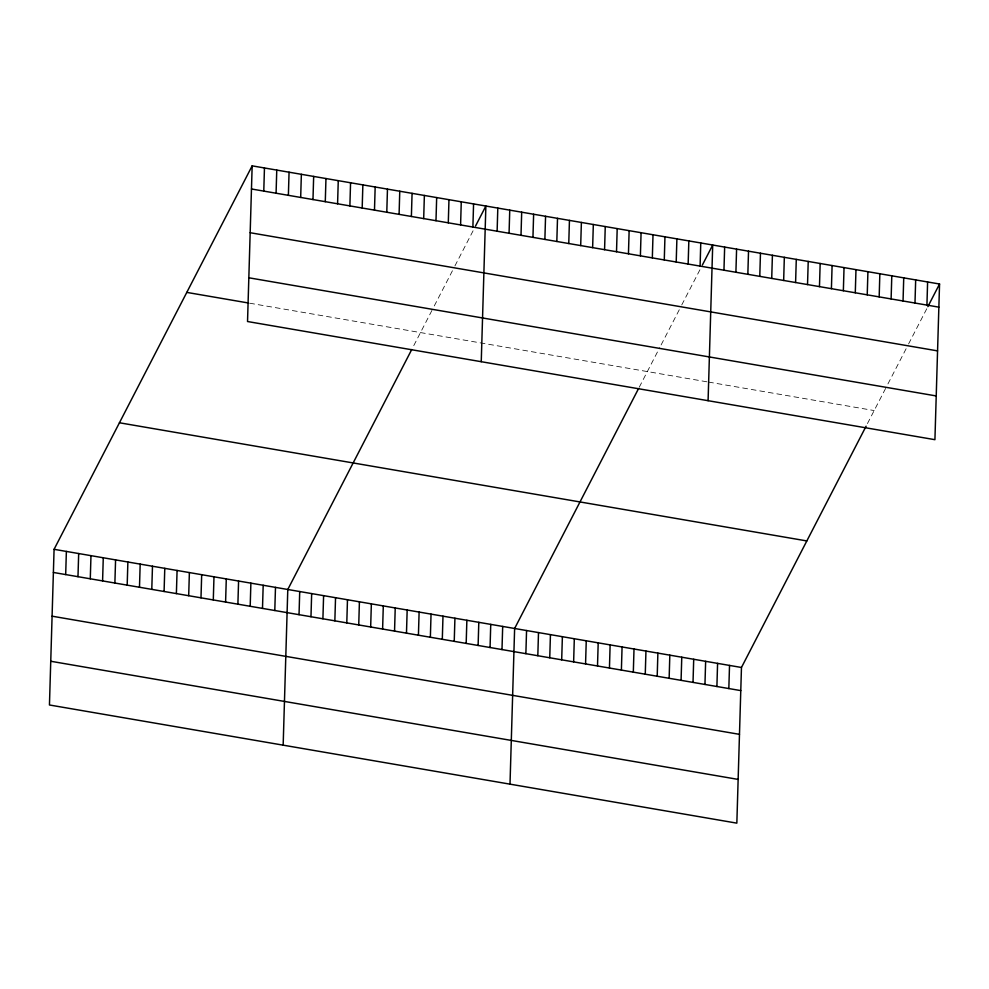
<?xml version="1.0" encoding="UTF-8"?>
<svg xmlns="http://www.w3.org/2000/svg" width="989" height="989" viewBox="0 0 989 989"><rect width="100%" height="100%" fill="white"/><g stroke="black" fill="none" stroke-linecap="round" stroke-linejoin="round"><path stroke-width="0.74" stroke-dasharray="4.95 3.71" d="M413.773 345.606L432.885 308.593M434.27 305.935L452.838 269.972M454.903 265.967L474.176 228.669M639.265 387.206L659.725 347.584M661.109 344.926L681.062 306.293M681.742 304.958L701.016 267.66M867.44 423.589L886.564 386.575M887.937 383.917L907.902 345.285M908.582 343.949L927.163 307.987M249.661 303.203L707.036 381.828M708.532 382.075L874.177 410.559"/><path stroke-width="1.48" d="M252.158 165.855L247.534 321.524L934.926 439.685L939.55 284.016L252.158 165.855L54.074 549.315L49.45 704.984L736.842 823.145L741.466 667.476L866.104 426.197M65.682 574.572L66.374 551.429M77.983 576.686L78.675 553.543M90.283 578.8L90.976 555.657M102.584 580.914L103.276 557.771M114.885 583.028L115.577 559.885M127.185 585.142L127.878 561.999M139.486 587.256L140.178 564.113M151.787 589.37L152.479 566.227M164.087 591.484L164.78 568.341M176.388 593.598L177.08 570.455M188.689 595.712L189.381 572.582M200.99 597.826L201.682 574.696M213.29 599.94L213.983 576.81M225.591 602.054L226.283 578.924M237.892 604.168L238.584 581.038M250.192 606.282L250.885 583.151M263.779 191.1L264.459 167.969M262.493 608.396L263.185 585.265M276.079 193.214L276.759 170.083M274.794 610.51L275.486 587.379M288.38 195.34L289.06 172.197M283.163 745.162L287.787 589.493L411.745 349.525M300.681 197.454L301.361 174.311M299.037 614.676L299.716 591.546M312.981 199.568L313.661 176.425M310.979 616.728L311.659 593.598M325.282 201.682L325.962 178.539M322.909 618.78L323.601 595.65M337.583 203.796L338.263 180.653M334.851 620.832L335.543 597.702M349.883 205.91L350.563 182.767M346.793 622.885L347.473 599.754M362.184 208.024L362.864 184.881M358.735 624.937L359.415 601.807M374.485 210.138L375.165 186.995M370.665 626.989L371.357 603.859M386.786 212.252L387.465 189.109M382.607 629.041L383.299 605.911M399.086 214.366L399.766 191.223M394.549 631.093L395.229 607.963M411.387 216.48L412.067 193.337M406.479 633.145L407.171 610.015M423.688 218.594L424.368 195.463M418.421 635.198L419.113 612.067M435.988 220.708L436.668 197.577M430.363 637.25L431.043 614.12M448.289 222.822L448.969 199.691M442.306 639.302L442.985 616.172M460.59 224.936L461.27 201.805M454.235 641.354L454.928 618.224M472.89 227.05L473.57 203.919M466.178 643.406L466.87 620.276M481.247 361.702L485.871 206.033L475.548 226.011M478.12 645.458L478.8 622.328M497.121 231.216L497.813 208.086M490.062 647.511L490.742 624.38M509.063 233.268L509.755 210.138M501.992 649.563L502.684 626.433M521.005 235.32L521.685 212.19M510.003 784.153L514.626 628.485L638.585 388.516M532.947 237.372L533.627 214.242M525.876 653.667L526.556 630.537M544.877 239.425L545.569 216.294M537.818 655.719L538.498 632.589M556.819 241.477L557.512 218.346M549.748 657.772L550.44 634.641M568.762 243.529L569.441 220.399M561.69 659.824L562.382 636.693M580.691 245.581L581.384 222.451M573.632 661.876L574.312 638.746M592.634 247.633L593.326 224.503M585.562 663.928L586.254 640.798M604.576 249.685L605.256 226.555M597.504 665.98L598.197 642.85M616.518 251.738L617.198 228.607M609.447 668.032L610.126 644.902M628.448 253.79L629.14 230.66M621.389 670.085L622.069 646.954M640.39 255.842L641.082 232.712M633.319 672.137L634.011 649.007M652.332 257.894L653.012 234.764M645.261 674.189L645.953 651.059M664.274 259.946L664.954 236.816M657.203 676.241L657.883 653.111M676.204 261.998L676.896 238.868M669.145 678.293L669.825 655.163M688.146 264.051L688.839 240.92M681.075 680.345L681.767 657.215M700.088 266.103L700.768 242.973M693.017 682.398L693.709 659.267M708.087 400.693L712.71 245.025L702.388 265.003M704.959 684.45L705.639 661.32M723.96 270.207L724.653 247.077M716.901 686.502L717.581 663.372M735.903 272.259L736.595 249.129M728.831 688.554L729.523 665.424M747.845 274.312L748.525 251.181M759.775 276.364L760.467 253.233M771.717 278.416L772.409 255.286M783.659 280.468L784.339 257.338M795.601 282.52L796.281 259.39M807.531 284.572L808.223 261.442M819.473 286.625L820.165 263.494M831.415 288.677L832.095 265.547M843.357 290.729L844.037 267.599M855.287 292.781L855.98 269.651M867.229 294.833L867.922 271.703M879.172 296.885L879.851 273.755M891.114 298.938L891.794 275.807M903.044 300.99L903.736 277.86M914.986 303.042L915.678 279.912M926.928 305.094L927.608 281.964M927.855 306.652L939.55 284.016M251.478 188.986L938.858 307.146M250.18 232.724L937.56 350.885M248.832 277.785L936.224 395.946M186.785 292.398L248.288 302.968M119.434 422.773L806.826 540.934M54.074 549.315L741.466 667.476M53.381 572.458L740.773 690.606M52.083 616.184L739.475 734.345M50.748 661.258L738.14 779.406"/></g></svg>
